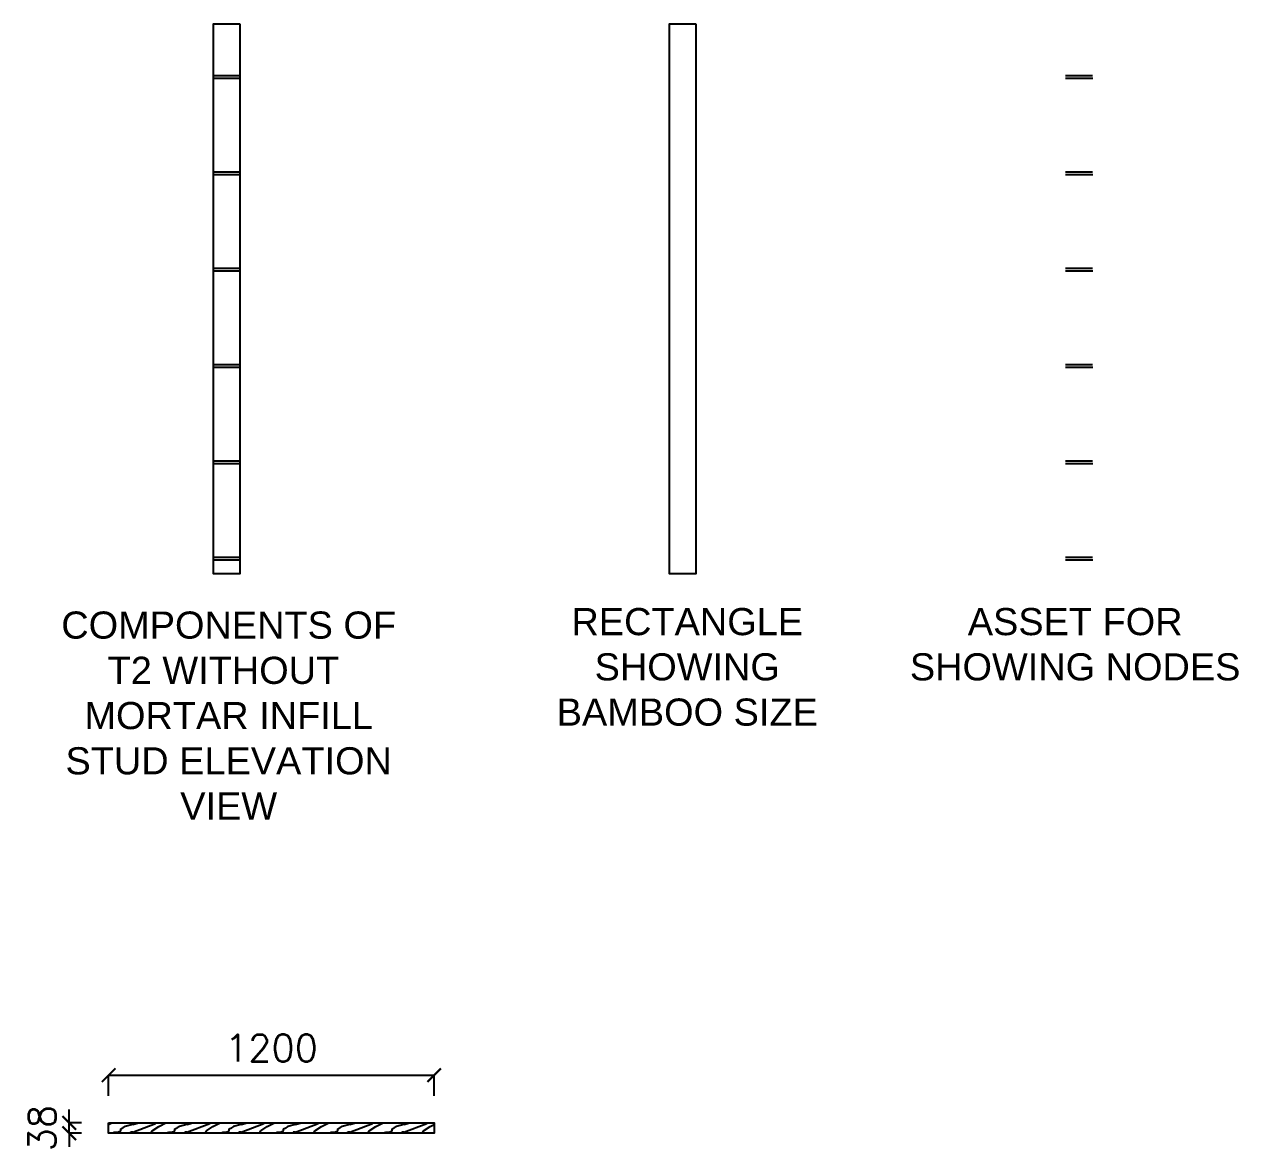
# Model space of a CAD drawing. Extents: x 6298 to 37851, y 8111 to 44134.
# Drawn here: x 6298 to 10774, y 30188 to 34331 of the extents above; entities that cross this region are included whole.
import ezdxf

# ---------------------------------------------------------------- set-up
doc = ezdxf.new("R2010")
doc.units = 0
doc.header["$MEASUREMENT"] = 0
doc.set_wipeout_variables(frame=1)
for name, color, linetype in [('0-S1', 1, 'Continuous'), ('0-S8', 8, 'Continuous'), ('A-DIMENSIONS', 30, 'Continuous'), ('A-Hatch', 8, 'Continuous'), ('AR-Bamboo Stud', 2, 'Continuous'), ('AR-Timber Plate', 3, 'Continuous')]:
    doc.layers.add(name, color=color, linetype=linetype)
doc.styles.add('LEROY', font='simplex.shx')
doc.styles.get("Standard").update_dxf_attribs({"font": 'arial.ttf'})
doc.dimstyles.new('DIM100', dxfattribs={"dimtxt": 100, "dimasz": 50, "dimexe": 0, "dimexo": 100, "dimgap": 50, "dimtad": 1, "dimtoh": 1, "dimdec": 0, "dimzin": 1, "dimdsep": 46, "dimtxsty": 'LEROY', "dimblk1": 'ARCHTICK', "dimblk2": 'ARCHTICK', "dimsah": 1, "dimcen": 0.18, "dimclrd": 30, "dimclre": 30, "dimclrt": 3, "dimazin": 0, "dimtfac": 1, "dimtix": 1, "dimtmove": 1, "dimatfit": 3, "dimfxl": 1, "dimtvp": 1, "dimtolj": 2, "dimtzin": 0, "dimlwd": -1, "dimlwe": -1, "dimarcsym": 0})

# ---------------------------------------------------------------- blocks, each defined once
blk = doc.blocks.new('_ArchTick')
at = {"color": 0, "linetype": 'ByBlock', "const_width": 0.15}
blk.add_lwpolyline([(-0.5, -0.5), (0.5, 0.5)], dxfattribs=at)
blk = doc.blocks.new('*D117')
at = {"layer": 'A-DIMENSIONS', "color": 30, "transparency": 16777216}
for p, q in [((6608.9, 30382.4), (6608.9, 30458.7)), ((6608.9, 30458.7), (7808.9, 30458.7)), ((7808.9, 30382.4), (7808.9, 30458.7))]:
    blk.add_line(p, q, dxfattribs=at)
at = {"layer": 'Defpoints', "color": 0, "transparency": 16777216}
for p in [(7808.9, 30458.7), (6608.9, 30282.4), (7808.9, 30282.4)]:
    blk.add_point(p, dxfattribs=at)
at = {"layer": 'A-DIMENSIONS', "color": 30, "transparency": 16777216, "xscale": 50, "yscale": 50, "zscale": 50, "rotation": 180}
blk.add_blockref('_ArchTick', (6608.9, 30458.7), dxfattribs=at)
at = {"layer": 'A-DIMENSIONS', "color": 30, "transparency": 16777216, "xscale": 50, "yscale": 50, "zscale": 50}
blk.add_blockref('_ArchTick', (7808.9, 30458.7), dxfattribs=at)
at = {"layer": 'A-DIMENSIONS', "color": 3, "transparency": 16777216, "insert": (7208.9, 30558.7), "char_height": 100, "attachment_point": 5, "style": 'LEROY'}
blk.add_mtext('\\A2;1200', dxfattribs=at)
blk = doc.blocks.new('*D118')
at = {"layer": 'A-DIMENSIONS', "color": 30, "transparency": 16777216}
for p, q in [((6463.6, 30282.4), (6463.6, 30332.4)), ((6508.9, 30282.4), (6463.6, 30282.4)), ((6463.6, 30244.4), (6463.6, 30282.4)), ((6508.9, 30244.4), (6463.6, 30244.4)), ((6463.6, 30244.4), (6463.6, 30194.4))]:
    blk.add_line(p, q, dxfattribs=at)
at = {"layer": 'Defpoints', "color": 0, "transparency": 16777216}
for p in [(6463.6, 30282.4), (6608.9, 30282.4), (6608.9, 30244.4)]:
    blk.add_point(p, dxfattribs=at)
at = {"layer": 'A-DIMENSIONS', "color": 30, "transparency": 16777216, "xscale": 50, "yscale": 50, "zscale": 50}
for p, rotation in [((6463.6, 30282.4), 270), ((6463.6, 30244.4), 90)]:
    blk.add_blockref('_ArchTick', p, dxfattribs=dict(at, rotation=rotation))
at = {"layer": 'A-DIMENSIONS', "color": 3, "transparency": 16777216, "insert": (6363.6, 30263.4), "char_height": 100, "attachment_point": 5, "rotation": 90, "style": 'LEROY'}
blk.add_mtext('\\A2;38', dxfattribs=at)

msp = doc.modelspace()

# ---------------------------------------------------------------- hatches: boundary and pattern name
at = {"layer": '0-S1'}
h = msp.add_hatch(dxfattribs=at)
h.set_pattern_fill('_USER', color=256, scale=355, pattern_type=0)
h.set_pattern_definition([(0, (7873.77, 32356.8), (0, 355), [])])
edge = h.paths.add_edge_path()
edge.add_line((6993.9, 34330.8), (7093.9, 34330.8))
edge.add_line((7093.9, 34311.4), (7093.9, 32336.8))
edge.add_line((7093.9, 32336.8), (6993.9, 32336.8))
edge.add_line((6993.9, 32336.8), (6993.9, 34310.3))
h = msp.add_hatch(dxfattribs=at)
h.set_pattern_fill('_USER', color=256, scale=355, pattern_type=0)
h.set_pattern_definition([(0, (7873.77, 32366.8), (0, 355), [])])
edge = h.paths.add_edge_path()
edge.add_line((6993.9, 34330.8), (7093.9, 34330.8))
edge.add_line((7093.9, 34330.8), (7093.9, 32356.8))
edge.add_line((7093.9, 32356.8), (6993.9, 32356.8))
edge.add_line((6993.9, 32356.8), (6993.9, 34330.8))
h = msp.add_hatch(dxfattribs=at)
h.set_pattern_fill('_USER', color=256, scale=355, pattern_type=0)
h.set_pattern_definition([(0, (11016.05, 32356.8), (0, 355), [])])
edge = h.paths.add_edge_path()
edge.add_line((10136.2, 34330.8), (10236.2, 34330.8))
edge.add_line((10236.2, 34311.4), (10236.2, 32336.8))
edge.add_line((10236.2, 32336.8), (10136.2, 32336.8))
edge.add_line((10136.2, 32336.8), (10136.2, 34310.3))
at = {"layer": 'A-Hatch'}
h = msp.add_hatch(dxfattribs=at)
h.set_pattern_fill('HWOD20E1', color=8, scale=4, pattern_type=2)
h.set_pattern_definition([(14.03624, (-153102.69, -723.03), (2e-07, 200), [32.9848, -791.6363]), (14.03624, (-152902.69, -723.03), (2e-07, 200), [32.9848, -791.6363]), (14.03624, (-152702.69, -723.03), (2e-07, 200), [32.9848, -791.6363]), (14.03624, (-152502.69, -723.03), (2e-07, 200), [32.9848, -791.6363]), (18.43495, (-153070.69, -715.03), (3e-07, 200), [37.9473, -594.5082]), (18.43495, (-152870.69, -715.03), (3e-07, 200), [37.9473, -594.5082]), (18.43495, (-152670.69, -715.03), (3e-07, 200), [37.9473, -594.5082]), (21.80141, (-153034.69, -703.03), (-5e-06, 200), [21.5407, -1055.4923]), (21.80141, (-152834.69, -703.03), (-5e-06, 200), [21.5407, -1055.4923]), (21.80141, (-152634.69, -703.03), (-5e-06, 200), [21.5407, -1055.4923]), (21.80141, (-152434.69, -703.03), (-5e-06, 200), [21.5407, -1055.4923]), (21.80141, (-152234.69, -703.03), (-5e-06, 200), [21.5407, -1055.4923]), (63.43495, (-153014.69, -695.03), (-3e-06, 199.999995), [8.94427, -438.26932]), (90, (-153010.69, -687.03), (-200, 1e-14), [8, -192]), (153.43495, (-153010.69, -679.03), (1e-05, 200), [8.94427, -438.2693]), (153.43495, (-152810.69, -679.03), (1e-05, 200), [8.94427, -438.2693]), (90, (-153018.69, -675.03), (-200, 1e-14), [8, -192]), (45, (-153018.69, -667.03), (1e-14, 200), [5.65685, -277.18585]), (45, (-153014.69, -663.03), (1e-14, 200), [5.65685, -277.18585]), (90, (-153010.69, -659.03), (-200, 1e-14), [4, -196]), (146.30994, (-153010.69, -655.03), (-1e-05, 200), [14.4222, -706.68805]), (146.30994, (-152810.69, -655.03), (-1e-05, 200), [14.4222, -706.68805]), (146.30994, (-152610.69, -655.03), (-1e-05, 200), [14.4222, -706.68805]), (168.69008, (-153022.69, -647.03), (-2e-05, 200), [20.3961, -999.4078]), (168.69008, (-152822.69, -647.03), (-2e-05, 200), [20.3961, -999.4078]), (168.69008, (-152622.69, -647.03), (-2e-05, 200), [20.3961, -999.4078]), (168.69008, (-152422.69, -647.03), (-2e-05, 200), [20.3961, -999.4078]), (168.69008, (-152222.69, -647.03), (-2e-05, 200), [20.3961, -999.4078]), (171.86989, (-153042.69, -643.03), (2e-05, 200), [28.2843, -1385.9293]), (171.86989, (-152842.69, -643.03), (2e-05, 200), [28.2843, -1385.9293]), (171.86989, (-152642.69, -643.03), (2e-05, 200), [28.2843, -1385.9293]), (171.86989, (-152442.69, -643.03), (2e-05, 200), [28.2843, -1385.9293]), (171.86989, (-152242.69, -643.03), (2e-05, 200), [28.2843, -1385.9293]), (171.86989, (-152042.69, -643.03), (2e-05, 200), [28.2843, -1385.9293]), (171.86989, (-151842.69, -643.03), (2e-05, 200), [28.2843, -1385.9293]), (172.87498, (-153070.69, -639.03), (-2e-06, 200), [32.249, -1580.2025]), (172.87498, (-152870.69, -639.03), (-2e-06, 200), [32.249, -1580.2025]), (172.87498, (-152670.69, -639.03), (-2e-06, 200), [32.249, -1580.2025]), (172.87498, (-152470.69, -639.03), (-2e-06, 200), [32.249, -1580.2025]), (172.87498, (-152270.69, -639.03), (-2e-06, 200), [32.249, -1580.2025]), (172.87498, (-152070.69, -639.03), (-2e-06, 200), [32.249, -1580.2025]), (172.87498, (-151870.69, -639.03), (-2e-06, 200), [32.249, -1580.2025]), (172.87498, (-151670.69, -639.03), (-2e-06, 200), [32.249, -1580.2025]), (20.85446, (-153102.69, -751.03), (-1e-06, 200), [89.889, -4404.552]), (20.85446, (-152902.69, -751.03), (-1e-06, 200), [89.889, -4404.552]), (20.85446, (-152702.69, -751.03), (-1e-06, 200), [89.889, -4404.552]), (20.85446, (-152502.69, -751.03), (-1e-06, 200), [89.889, -4404.552]), (20.85446, (-152302.69, -751.03), (-1e-06, 200), [89.889, -4404.552]), (20.85446, (-152102.69, -751.03), (-1e-06, 200), [89.889, -4404.552]), (20.85446, (-151902.69, -751.03), (-1e-06, 200), [89.889, -4404.552]), (20.85446, (-151702.69, -751.03), (-1e-06, 200), [89.889, -4404.552]), (20.85446, (-151502.69, -751.03), (-1e-06, 200), [89.889, -4404.552]), (20.85446, (-151302.69, -751.03), (-1e-06, 200), [89.889, -4404.552]), (20.85446, (-151102.69, -751.03), (-1e-06, 200), [89.889, -4404.552]), (20.85446, (-150902.69, -751.03), (-1e-06, 200), [89.889, -4404.552]), (20.85446, (-150702.69, -751.03), (-1e-06, 200), [89.889, -4404.552]), (20.85446, (-150502.69, -751.03), (-1e-06, 200), [89.889, -4404.552]), (20.85446, (-150302.69, -751.03), (-1e-06, 200), [89.889, -4404.552]), (20.85446, (-150102.69, -751.03), (-1e-06, 200), [89.889, -4404.552]), (20.85446, (-149902.69, -751.03), (-1e-06, 200), [89.889, -4404.552]), (20.85446, (-149702.69, -751.03), (-1e-06, 200), [89.889, -4404.552]), (20.85446, (-149502.69, -751.03), (-1e-06, 200), [89.889, -4404.552]), (20.85446, (-149302.69, -751.03), (-1e-06, 200), [89.889, -4404.552]), (20.85446, (-149102.69, -751.03), (-1e-06, 200), [89.889, -4404.552]), (23.96249, (-153018.69, -719.03), (-7e-06, 200), [39.3954, -1930.376]), (23.96249, (-152818.69, -719.03), (-7e-06, 200), [39.3954, -1930.376]), (23.96249, (-152618.69, -719.03), (-7e-06, 200), [39.3954, -1930.376]), (23.96249, (-152418.69, -719.03), (-7e-06, 200), [39.3954, -1930.376]), (23.96249, (-152218.69, -719.03), (-7e-06, 200), [39.3954, -1930.376]), (23.96249, (-152018.69, -719.03), (-7e-06, 200), [39.3954, -1930.376]), (23.96249, (-151818.69, -719.03), (-7e-06, 200), [39.3954, -1930.376]), (23.96249, (-151618.69, -719.03), (-7e-06, 200), [39.3954, -1930.376]), (23.96249, (-151418.69, -719.03), (-7e-06, 200), [39.3954, -1930.376]), (63.43495, (-152982.69, -703.03), (-3e-06, 199.999995), [8.94427, -438.26932]), (108.43495, (-152978.687, -695.03), (-9e-06, 200.000005), [12.6491, -619.8064]), (108.43495, (-152982.687, -683.03), (-9e-06, 200.000005), [12.6491, -619.8064]), (45, (-152986.69, -671.03), (1e-14, 200), [16.97056, -265.87216]), (71.56505, (-152974.687, -659.03), (6e-06, 200.000006), [12.6491, -619.8064]), (135, (-152970.69, -647.03), (1e-14, 200), [11.3137, -271.529]), (143.1301, (-152978.69, -639.03), (-5e-07, 200), [20, -980]), (143.1301, (-152778.69, -639.03), (-5e-07, 200), [20, -980]), (143.1301, (-152578.69, -639.03), (-5e-07, 200), [20, -980]), (143.1301, (-152378.69, -639.03), (-5e-07, 200), [20, -980]), (170.53767, (-152994.69, -627.03), (2e-05, 200), [24.331, -1192.2214]), (170.53767, (-152794.69, -627.03), (2e-05, 200), [24.331, -1192.2214]), (170.53767, (-152594.69, -627.03), (2e-05, 200), [24.331, -1192.2214]), (170.53767, (-152394.69, -627.03), (2e-05, 200), [24.331, -1192.2214]), (170.53767, (-152194.69, -627.03), (2e-05, 200), [24.331, -1192.2214]), (170.53767, (-151994.69, -627.03), (2e-05, 200), [24.331, -1192.2214]), (161.56505, (-153018.69, -623.03), (1e-05, 200), [37.9473, -594.5082]), (161.56505, (-152818.69, -623.03), (1e-05, 200), [37.9473, -594.5082]), (161.56505, (-152618.69, -623.03), (1e-05, 200), [37.9473, -594.5082]), (170.53767, (-153054.69, -611.03), (2e-05, 200), [48.6621, -1167.8904]), (170.53767, (-152854.69, -611.03), (2e-05, 200), [48.6621, -1167.8904]), (170.53767, (-152654.69, -611.03), (2e-05, 200), [48.6621, -1167.8904]), (170.53767, (-152454.69, -611.03), (2e-05, 200), [48.6621, -1167.8904]), (170.53767, (-152254.69, -611.03), (2e-05, 200), [48.6621, -1167.8904]), (170.53767, (-152054.69, -611.03), (2e-05, 200), [48.6621, -1167.8904]), (116.56505, (-153022.69, -771.03), (-1e-05, 200.000006), [8.94427, -438.26932]), (135, (-153026.69, -763.03), (1e-14, 200), [11.3137, -271.529]), (63.43495, (-153034.69, -755.03), (-3e-06, 199.999995), [8.94427, -438.26932]), (33.69007, (-153030.69, -747.03), (7e-06, 200), [28.8444, -692.2659]), (33.69007, (-152830.69, -747.03), (7e-06, 200), [28.8444, -692.2659]), (33.69007, (-152630.69, -747.03), (7e-06, 200), [28.8444, -692.2659]), (26.56505, (-153006.69, -731.03), (4e-06, 200), [35.7771, -411.4365]), (26.56505, (-152806.69, -731.03), (4e-06, 200), [35.7771, -411.4365]), (15.9454, (-152974.69, -715.03), (-3e-07, 200), [29.1204, -1426.9015]), (15.9454, (-152774.69, -715.03), (-3e-07, 200), [29.1204, -1426.9015]), (15.9454, (-152574.69, -715.03), (-3e-07, 200), [29.1204, -1426.9015]), (15.9454, (-152374.69, -715.03), (-3e-07, 200), [29.1204, -1426.9015]), (15.9454, (-152174.69, -715.03), (-3e-07, 200), [29.1204, -1426.9015]), (15.9454, (-151974.69, -715.03), (-3e-07, 200), [29.1204, -1426.9015]), (15.9454, (-151774.69, -715.03), (-3e-07, 200), [29.1204, -1426.9015]), (8.1301, (-152946.69, -707.03), (5e-07, 200), [28.2843, -1385.9293]), (8.1301, (-152746.69, -707.03), (5e-07, 200), [28.2843, -1385.9293]), (8.1301, (-152546.69, -707.03), (5e-07, 200), [28.2843, -1385.9293]), (8.1301, (-152346.69, -707.03), (5e-07, 200), [28.2843, -1385.9293]), (8.1301, (-152146.69, -707.03), (5e-07, 200), [28.2843, -1385.9293]), (8.1301, (-151946.69, -707.03), (5e-07, 200), [28.2843, -1385.9293]), (8.1301, (-151746.69, -707.03), (5e-07, 200), [28.2843, -1385.9293]), (14.03624, (-152918.69, -703.03), (2e-07, 200), [16.4924, -808.1287]), (14.03624, (-152718.69, -703.03), (2e-07, 200), [16.4924, -808.1287]), (14.03624, (-152518.69, -703.03), (2e-07, 200), [16.4924, -808.1287]), (14.03624, (-152318.69, -703.03), (2e-07, 200), [16.4924, -808.1287]), (270, (-153022.69, -771.03), (200, 1e-14), [4, -196]), (164.74489, (-152902.69, -635.03), (-4e-06, 200), [45.607, -2234.744]), (164.74489, (-152702.69, -635.03), (-4e-06, 200), [45.607, -2234.744]), (164.74489, (-152502.69, -635.03), (-4e-06, 200), [45.607, -2234.744]), (164.74489, (-152302.69, -635.03), (-4e-06, 200), [45.607, -2234.744]), (164.74489, (-152102.69, -635.03), (-4e-06, 200), [45.607, -2234.744]), (164.74489, (-151902.69, -635.03), (-4e-06, 200), [45.607, -2234.744]), (164.74489, (-151702.69, -635.03), (-4e-06, 200), [45.607, -2234.744]), (164.74489, (-151502.69, -635.03), (-4e-06, 200), [45.607, -2234.744]), (164.74489, (-151302.69, -635.03), (-4e-06, 200), [45.607, -2234.744]), (164.74489, (-151102.69, -635.03), (-4e-06, 200), [45.607, -2234.744]), (164.74489, (-150902.69, -635.03), (-4e-06, 200), [45.607, -2234.744]), (159.44395, (-152946.69, -623.03), (-2e-05, 200), [34.176, -1674.6248]), (159.44395, (-152746.69, -623.03), (-2e-05, 200), [34.176, -1674.6248]), (159.44395, (-152546.69, -623.03), (-2e-05, 200), [34.176, -1674.6248]), (159.44395, (-152346.69, -623.03), (-2e-05, 200), [34.176, -1674.6248]), (159.44395, (-152146.69, -623.03), (-2e-05, 200), [34.176, -1674.6248]), (159.44395, (-151946.69, -623.03), (-2e-05, 200), [34.176, -1674.6248]), (159.44395, (-151746.69, -623.03), (-2e-05, 200), [34.176, -1674.6248]), (159.44395, (-151546.69, -623.03), (-2e-05, 200), [34.176, -1674.6248]), (135, (-152978.69, -611.03), (1e-14, 200), [11.3137, -271.529]), (90, (-152986.69, -603.03), (-200, 1e-14), [8, -192]), (63.43495, (-152986.69, -595.03), (-3e-06, 199.999995), [8.94427, -438.26932]), (90, (-152982.69, -587.03), (-200, 1e-14), [8, -192]), (90, (-152982.69, -579.03), (-200, 1e-14), [4, -196]), (9.46232, (-153102.69, -699.03), (2e-06, 200), [24.331, -1192.2214]), (9.46232, (-152902.69, -699.03), (2e-06, 200), [24.331, -1192.2214]), (9.46232, (-152702.69, -699.03), (2e-06, 200), [24.331, -1192.2214]), (9.46232, (-152502.69, -699.03), (2e-06, 200), [24.331, -1192.2214]), (9.46232, (-152302.69, -699.03), (2e-06, 200), [24.331, -1192.2214]), (9.46232, (-152102.69, -699.03), (2e-06, 200), [24.331, -1192.2214]), (21.80141, (-153078.69, -695.03), (-5e-06, 200), [21.5407, -1055.4923]), (21.80141, (-152878.69, -695.03), (-5e-06, 200), [21.5407, -1055.4923]), (21.80141, (-152678.69, -695.03), (-5e-06, 200), [21.5407, -1055.4923]), (21.80141, (-152478.69, -695.03), (-5e-06, 200), [21.5407, -1055.4923]), (21.80141, (-152278.69, -695.03), (-5e-06, 200), [21.5407, -1055.4923]), (45, (-153058.69, -687.03), (1e-14, 200), [11.3137, -271.529]), (108.43495, (-153050.687, -679.03), (-9e-06, 200.000005), [12.6491, -619.8064]), (153.43495, (-153054.69, -667.03), (1e-05, 200), [17.88854, -429.32504]), (153.43495, (-152854.69, -667.03), (1e-05, 200), [17.88854, -429.32504]), (165.96376, (-153070.69, -659.03), (5e-06, 200), [16.4924, -808.1287]), (165.96376, (-152870.69, -659.03), (5e-06, 200), [16.4924, -808.1287]), (165.96376, (-152670.69, -659.03), (5e-06, 200), [16.4924, -808.1287]), (165.96376, (-152470.69, -659.03), (5e-06, 200), [16.4924, -808.1287]), (165.96376, (-153086.69, -655.03), (5e-06, 200), [16.4924, -808.1287]), (165.96376, (-152886.69, -655.03), (5e-06, 200), [16.4924, -808.1287]), (165.96376, (-152686.69, -655.03), (5e-06, 200), [16.4924, -808.1287]), (165.96376, (-152486.69, -655.03), (5e-06, 200), [16.4924, -808.1287]), (158.19859, (-152902.69, -603.03), (-2e-05, 200), [21.5407, -1055.4923]), (158.19859, (-152702.69, -603.03), (-2e-05, 200), [21.5407, -1055.4923]), (158.19859, (-152502.69, -603.03), (-2e-05, 200), [21.5407, -1055.4923]), (158.19859, (-152302.69, -603.03), (-2e-05, 200), [21.5407, -1055.4923]), (158.19859, (-152102.69, -603.03), (-2e-05, 200), [21.5407, -1055.4923]), (153.43495, (-152922.69, -595.03), (1e-05, 200), [8.94427, -438.2693]), (153.43495, (-152722.69, -595.03), (1e-05, 200), [8.94427, -438.2693]), (135, (-152930.69, -591.03), (1e-14, 200), [11.3137, -271.529]), (90, (-152938.69, -583.03), (-200, 1e-14), [4, -196]), (45, (-152938.69, -579.03), (1e-14, 200), [5.65685, -277.18585]), (165.96376, (-152902.69, -651.03), (5e-06, 200), [32.9848, -791.6363]), (165.96376, (-152702.69, -651.03), (5e-06, 200), [32.9848, -791.6363]), (165.96376, (-152502.69, -651.03), (5e-06, 200), [32.9848, -791.6363]), (165.96376, (-152302.69, -651.03), (5e-06, 200), [32.9848, -791.6363]), (161.56505, (-152934.69, -643.03), (1e-05, 200), [25.2982, -607.1573]), (161.56505, (-152734.69, -643.03), (1e-05, 200), [25.2982, -607.1573]), (161.56505, (-152534.69, -643.03), (1e-05, 200), [25.2982, -607.1573]), (149.03624, (-152958.69, -635.03), (1e-05, 200), [23.3238, -1142.8666]), (149.03624, (-152758.69, -635.03), (1e-05, 200), [23.3238, -1142.8666]), (149.03624, (-152558.69, -635.03), (1e-05, 200), [23.3238, -1142.8666]), (149.03624, (-152358.69, -635.03), (1e-05, 200), [23.3238, -1142.8666]), (149.03624, (-152158.69, -635.03), (1e-05, 200), [23.3238, -1142.8666]), (153.43495, (-152978.69, -623.03), (1e-05, 200), [26.8328, -420.38077]), (153.43495, (-152778.69, -623.03), (1e-05, 200), [26.8328, -420.38077]), (135, (-153002.69, -611.03), (1e-14, 200), [11.3137, -271.529]), (153.43495, (-153010.69, -603.03), (1e-05, 200), [8.94427, -438.2693]), (153.43495, (-152810.69, -603.03), (1e-05, 200), [8.94427, -438.2693]), (108.43495, (-153018.687, -599.03), (-9e-06, 200.000005), [12.6491, -619.8064]), (90, (-153022.69, -587.03), (-200, 1e-14), [12, -188]), (195.94539, (-152902.69, -723.03), (2e-05, 200), [29.1204, -1426.9015]), (195.94539, (-152702.69, -723.03), (2e-05, 200), [29.1204, -1426.9015]), (195.94539, (-152502.69, -723.03), (2e-05, 200), [29.1204, -1426.9015]), (195.94539, (-152302.69, -723.03), (2e-05, 200), [29.1204, -1426.9015]), (195.94539, (-152102.69, -723.03), (2e-05, 200), [29.1204, -1426.9015]), (195.94539, (-151902.69, -723.03), (2e-05, 200), [29.1204, -1426.9015]), (195.94539, (-151702.69, -723.03), (2e-05, 200), [29.1204, -1426.9015]), (206.56506, (-152930.69, -731.03), (-3e-05, 200), [8.94427, -438.2693]), (206.56506, (-152730.69, -731.03), (-3e-05, 200), [8.94427, -438.2693]), (180, (-152902.69, -751.03), (-2e-14, -200), [8, -192]), (90, (-152982.69, -775.03), (-200, 1e-14), [12, -188]), (45, (-152982.69, -763.03), (1e-14, 200), [5.65685, -277.18585]), (45, (-152978.69, -759.03), (1e-14, 200), [11.3137, -271.529]), (0, (-152970.69, -751.03), (0, 200), [12, -188]), (18.43495, (-152958.69, -751.03), (3e-07, 200), [12.6491, -619.8064]), (18.43495, (-152758.69, -751.03), (3e-07, 200), [12.6491, -619.8064]), (18.43495, (-152558.69, -751.03), (3e-07, 200), [12.6491, -619.8064]), (90, (-152946.69, -747.03), (-200, 1e-14), [8, -192]), (26.56505, (-152946.69, -739.03), (4e-06, 200), [8.94427, -438.2693]), (26.56505, (-152746.69, -739.03), (4e-06, 200), [8.94427, -438.2693]), (45, (-152934.69, -775.03), (1e-14, 200), [5.65685, -277.18585]), (26.56505, (-152930.69, -771.03), (4e-06, 200), [8.94427, -438.2693]), (26.56505, (-152730.69, -771.03), (4e-06, 200), [8.94427, -438.2693]), (26.56505, (-152922.69, -767.03), (4e-06, 200), [8.94427, -438.2693]), (26.56505, (-152722.69, -767.03), (4e-06, 200), [8.94427, -438.2693]), (90, (-152914.69, -763.03), (-200, 1e-14), [4, -196]), (90, (-152914.69, -759.03), (-200, 1e-14), [4, -196]), (45, (-152914.69, -755.03), (1e-14, 200), [5.65685, -277.18585])])
h.paths.add_polyline_path([(7808.9, 30244.3), (6608.9, 30244.4), (6608.9, 30282.4), (7808.9, 30282.5)])

# ---------------------------------------------------------------- linework, layer by layer
at = {"layer": 'AR-Bamboo Stud'}
for points in [[(7093.9, 34330.8), (6993.9, 34330.8), (6993.9, 32306.8), (7093.9, 32306.8)], [(8774.8, 34330.8), (8674.8, 34330.8), (8674.8, 32306.8), (8774.8, 32306.8)]]:
    msp.add_lwpolyline(points, close=True, dxfattribs=at)
at = {"layer": 'AR-Timber Plate'}
msp.add_lwpolyline([(6608.9, 30282.4), (7808.9, 30282.4), (7808.9, 30244.4), (6608.9, 30244.4)], close=True, dxfattribs=at)

# ---------------------------------------------------------------- texts
at = {"layer": 'A-DIMENSIONS', "char_height": 100, "attachment_point": 2}
for s, width, insert in [('\\pxt12;COMPONENTS OF T2 WITHOUT  MORTAR INFILL STUD ELEVATION VIEW', 1410.504, (7051.3, 32167.1)), ('\\pxqc;RECTANGLE SHOWING BAMBOO SIZE', 1221.915, (8741.5, 32179.9)), ('\\pxqc;ASSET FOR SHOWING NODES', 1221.915, (10171.2, 32179.9))]:
    msp.add_mtext_dynamic_manual_height_columns(s, width=width, gutter_width=1, heights=[0], dxfattribs=dict(at, insert=insert))

# ---------------------------------------------------------------- dimensions: what is measured, and where the dimension line sits
at = {"layer": 'A-DIMENSIONS'}
dim = msp.add_linear_dim(base=(7808.9, 30458.7), p1=(6608.9, 30282.4), p2=(7808.9, 30282.4), dimstyle='DIM100', dxfattribs=at)
dim.commit()
dim.dimension.update_dxf_attribs({"geometry": '*D117', "text_midpoint": (7208.9, 30558.7)})
dim = msp.add_linear_dim(base=(6463.6, 30282.4), p1=(6608.9, 30244.4), p2=(6608.9, 30282.4), angle=90, dimstyle='DIM100', dxfattribs=at)
dim.commit()
dim.dimension.update_dxf_attribs({"geometry": '*D118', "text_midpoint": (6363.6, 30263.4)})

# ---------------------------------------------------------------- next in the draw order: wipeouts: each hides what was drawn before it
msp.add_wipeout([(10135.5, 34330.8), (10235.5, 34330.8), (10235.5, 32306.8), (10135.5, 32306.8)]).dxf.layer = '0-S8'

# ---------------------------------------------------------------- next in the draw order: hatches: boundary and pattern name
at = {"layer": '0-S1'}
h = msp.add_hatch(dxfattribs=at)
h.set_pattern_fill('_USER', color=256, scale=355, pattern_type=0)
h.set_pattern_definition([(0, (11015.3, 32356.8), (0, 355), [])])
edge = h.paths.add_edge_path()
edge.add_line((10135.5, 34330.8), (10235.5, 34330.8))
edge.add_line((10235.5, 34311.4), (10235.5, 32336.8))
edge.add_line((10235.5, 32336.8), (10135.5, 32336.8))
edge.add_line((10135.5, 32336.8), (10135.5, 34310.3))
h = msp.add_hatch(dxfattribs=at)
h.set_pattern_fill('_USER', color=256, scale=355, pattern_type=0)
h.set_pattern_definition([(0, (11015.3, 32366.8), (0, 355), [])])
edge = h.paths.add_edge_path()
edge.add_line((10135.5, 34330.8), (10235.5, 34330.8))
edge.add_line((10235.5, 34330.8), (10235.5, 32356.8))
edge.add_line((10235.5, 32356.8), (10135.5, 32356.8))
edge.add_line((10135.5, 32356.8), (10135.5, 34330.8))

doc.saveas('drawing.dxf')
